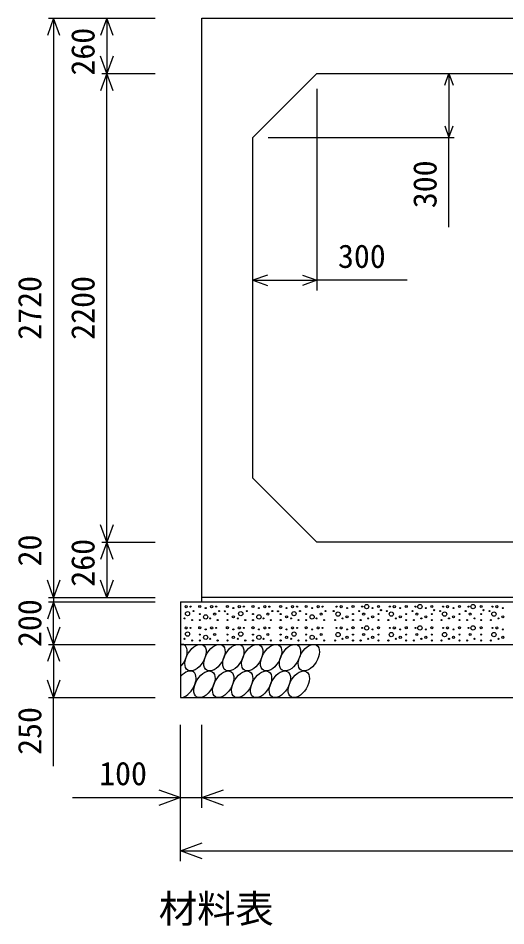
# Model space of a CAD drawing. Units: millimetres, scale not verified. Extents: x -100800 to 100800, y -35640 to 35640.
# Drawn here: x 48836 to 51127, y -13121 to -8860 of the extents above; entities that cross this region are included whole.
import ezdxf
from ezdxf.enums import TextEntityAlignment as Align

# ---------------------------------------------------------------- set-up
doc = ezdxf.new("R2010")
doc.units = ezdxf.units.MM
doc.header["$LTSCALE"] = 120
for name, color, linetype, lineweight in [('0-0_DIM', 7, 'Continuous', 25), ('0-2_HATCH', 6, 'Continuous', 25), ('0-5_OUTLINE', 3, 'Continuous', 25), ('0-7_TXT', 7, 'Continuous', 25)]:
    doc.layers.add(name, color=color, linetype=linetype, lineweight=lineweight)
doc.styles.add('ＭＳ ゴシック', font='')
doc.styles.get('ＭＳ ゴシック').set_extended_font_data('MS Gothic')

msp = doc.modelspace()

# ---------------------------------------------------------------- linework, layer by layer
at = {"layer": '0-0_DIM'}
for p, q in [((48979, -8859.7), (49479.1, -8859.7)), ((49003, -8859.7), (49003, -11579.7)), ((49253, -8859.7), (49253, -9119.7)), ((49229, -9119.7), (49479.1, -9119.7)), ((49253, -11319.7), (49253, -9119.7)), ((50859.5, -9119.7), (50859.5, -9419.7)), ((50239.1, -9191.7), (50239.1, -10138.3)), ((50011.1, -9419.7), (50883.5, -9419.7)), ((50859.5, -9840.5), (50859.5, -9419.7)), ((49939.1, -10090.3), (50239.1, -10090.3)), ((50663.2, -10090.3), (50239.1, -10090.3)), ((49229, -11319.7), (49479.1, -11319.7)), ((49253, -11319.7), (49253, -11579.7)), ((48979, -11579.7), (49479.1, -11579.7)), ((49003, -11579.7), (49003, -11599.7)), ((48979, -11599.7), (49479.1, -11599.7)), ((49003, -11799.7), (49003, -11599.7)), ((48979, -11799.7), (49479.1, -11799.7)), ((49003, -11799.7), (49003, -12049.7)), ((48979, -12049.7), (49479.1, -12049.7)), ((49003, -12371.8), (49003, -12049.7)), ((49599.1, -12816.9), (49599.1, -12177.3)), ((49699.1, -12566.9), (49699.1, -12177.3)), ((49091.1, -12518.9), (49599.1, -12518.9)), ((49599.1, -12518.9), (49699.1, -12518.9)), ((49699.1, -12518.9), (53179.1, -12518.9)), ((49599.1, -12768.9), (53279.1, -12768.9))]:
    msp.add_line(p, q, dxfattribs=at)
for points in [[(49032.6, -8940.9), (49003, -8859.7), (48973.5, -8940.9)], [(49282.6, -8940.9), (49253, -8859.7), (49223.5, -8940.9)], [(49282.6, -9038.5), (49253, -9119.7), (49223.5, -9038.5)], [(49282.6, -9200.9), (49253, -9119.7), (49223.5, -9200.9)], [(50839.8, -9173.8), (50859.5, -9119.7), (50879.2, -9173.8)], [(50839.8, -9365.6), (50859.5, -9419.7), (50879.2, -9365.6)], [(50006.8, -10065.7), (49939.1, -10090.3), (50006.8, -10115)], [(50171.4, -10065.7), (50239.1, -10090.3), (50171.4, -10115)], [(49282.6, -11238.5), (49253, -11319.7), (49223.5, -11238.5)], [(49282.6, -11400.9), (49253, -11319.7), (49223.5, -11400.9)], [(49032.6, -11498.5), (49003, -11579.7), (48973.5, -11498.5)], [(49282.6, -11498.5), (49253, -11579.7), (49223.5, -11498.5)], [(49032.6, -11680.9), (49003, -11599.7), (48973.5, -11680.9)], [(49032.6, -11718.5), (49003, -11799.7), (48973.5, -11718.5)], [(49032.6, -11880.9), (49003, -11799.7), (48973.5, -11880.9)], [(49032.6, -11968.5), (49003, -12049.7), (48973.5, -11968.5)], [(49497.6, -12482), (49599.1, -12518.9), (49497.6, -12555.9)], [(49800.6, -12555.9), (49699.1, -12518.9), (49800.6, -12482)], [(49700.6, -12805.9), (49599.1, -12768.9), (49700.6, -12732)]]:
    msp.add_lwpolyline(points, dxfattribs=at)
at = {"layer": '0-2_HATCH'}
for centre, radius in [((49625.1, -11622.5), 5), ((49646.2, -11622.5), 2.5), ((49689.1, -11621.6), 5), ((49717.1, -11629.5), 2.5), ((49745.1, -11622.5), 5), ((49766.2, -11622.5), 2.5), ((49819.1, -11621.6), 5), ((49847.1, -11629.5), 2.5), ((49875.1, -11622.5), 5), ((49896.2, -11622.5), 2.5), ((49939.1, -11621.6), 5), ((49967.1, -11629.5), 2.5), ((49995.1, -11622.5), 5), ((50016.2, -11622.5), 2.5), ((50069.1, -11621.6), 5), ((50097.1, -11629.5), 2.5), ((50125.1, -11622.5), 5), ((50146.2, -11622.5), 2.5), ((50189.1, -11621.6), 5), ((50217.1, -11629.5), 2.5), ((50245.1, -11622.5), 5), ((50266.2, -11622.5), 2.5), ((50332, -11622.5), 2.5), ((50353.1, -11622.5), 5), ((50381.1, -11629.5), 2.5), ((50409.1, -11621.6), 5), ((50452, -11622.5), 2.5), ((50473.1, -11622.5), 10), ((50501.1, -11629.5), 2.5), ((50529.1, -11621.6), 5), ((50582, -11622.5), 2.5), ((50603.1, -11622.5), 5), ((50631.1, -11629.5), 2.5), ((50659.1, -11621.6), 5), ((50702, -11622.5), 2.5), ((50723.1, -11622.5), 10), ((50751.1, -11629.5), 2.5), ((50779.1, -11621.6), 5), ((50832, -11622.5), 2.5), ((50853.1, -11622.5), 5), ((50881.1, -11629.5), 2.5), ((50909.1, -11621.6), 5), ((50952, -11622.5), 2.5), ((50973.1, -11622.5), 10), ((51011, -11621.6), 5), ((51063.9, -11622.5), 2.5), ((51084.9, -11622.5), 5), ((51112.9, -11629.5), 2.5), ((49618.1, -11677.7), 2.5), ((49631.7, -11655.5), 10), ((49660.2, -11643.5), 2.5), ((49689.1, -11657.5), 2.5), ((49717.1, -11670.7), 10), ((49738.1, -11677.7), 2.5), ((49759.2, -11657.5), 5), ((49780.2, -11643.5), 2.5), ((49806.7, -11644.4), 2.5), ((49819.1, -11657.5), 2.5), ((49847.1, -11670.7), 5), ((49868.1, -11677.7), 2.5), ((49881.7, -11655.5), 10), ((49910.2, -11643.5), 2.5), ((49939.1, -11657.5), 2.5), ((49967.1, -11670.7), 10), ((49988.1, -11677.7), 2.5), ((50009.2, -11657.5), 5), ((50030.2, -11643.5), 2.5), ((50056.7, -11644.4), 2.5), ((50069.1, -11657.5), 2.5), ((50097.1, -11670.7), 5), ((50118.1, -11677.7), 2.5), ((50131.7, -11655.5), 10), ((50160.2, -11643.5), 2.5), ((50189.1, -11657.5), 2.5), ((50217.1, -11670.7), 10), ((50238.1, -11677.7), 2.5), ((50259.2, -11657.5), 5), ((50280.2, -11643.5), 2.5), ((50318, -11643.5), 2.5), ((50339, -11657.5), 10), ((50360.1, -11677.7), 2.5), ((50381.1, -11670.7), 5), ((50409.1, -11657.5), 2.5), ((50438, -11643.5), 2.5), ((50459, -11657.5), 5), ((50480.1, -11677.7), 2.5), ((50501.1, -11670.7), 5), ((50529.1, -11657.5), 2.5), ((50540.5, -11639.2), 2.5), ((50568, -11643.5), 2.5), ((50589, -11657.5), 10), ((50610.1, -11677.7), 2.5), ((50631.1, -11670.7), 5), ((50659.1, -11657.5), 2.5), ((50688, -11643.5), 2.5), ((50709, -11657.5), 5), ((50730.1, -11677.7), 2.5), ((50751.1, -11670.7), 5), ((50779.1, -11657.5), 2.5), ((50790.5, -11639.2), 2.5), ((50818, -11643.5), 2.5), ((50839, -11657.5), 10), ((50860.1, -11677.7), 2.5), ((50881.1, -11670.7), 5), ((50909.1, -11657.5), 2.5), ((50938, -11643.5), 2.5), ((50959, -11657.5), 5), ((50980.1, -11677.7), 2.5), ((51011, -11657.5), 2.5), ((51022.3, -11639.2), 2.5), ((51049.8, -11643.5), 2.5), ((51070.9, -11657.5), 10), ((51091.9, -11677.7), 2.5), ((51112.9, -11670.7), 5), ((49625.1, -11722.5), 5), ((49653.2, -11685.6), 2.5), ((49689.1, -11721.6), 5), ((49689.1, -11685.6), 2.5), ((49745.1, -11722.5), 5), ((49773.2, -11685.6), 2.5), ((49819.1, -11721.6), 5), ((49819.1, -11685.6), 2.5), ((49875.1, -11722.5), 5), ((49903.2, -11685.6), 2.5), ((49939.1, -11721.6), 5), ((49939.1, -11685.6), 2.5), ((49995.1, -11722.5), 5), ((50023.2, -11685.6), 2.5), ((50069.1, -11721.6), 5), ((50069.1, -11685.6), 2.5), ((50125.1, -11722.5), 5), ((50153.2, -11685.6), 2.5), ((50189.1, -11721.6), 5), ((50189.1, -11685.6), 2.5), ((50245.1, -11722.5), 5), ((50273.2, -11685.6), 2.5), ((50325, -11685.6), 2.5), ((50353.1, -11722.5), 5), ((50409.1, -11721.6), 5), ((50409.1, -11685.6), 2.5), ((50445, -11685.6), 2.5), ((50473.1, -11722.5), 10), ((50529.1, -11721.6), 5), ((50529.1, -11685.6), 2.5), ((50575, -11685.6), 2.5), ((50603.1, -11722.5), 5), ((50659.1, -11721.6), 5), ((50659.1, -11685.6), 2.5), ((50695, -11685.6), 2.5), ((50723.1, -11722.5), 10), ((50779.1, -11721.6), 5), ((50779.1, -11685.6), 2.5), ((50825, -11685.6), 2.5), ((50853.1, -11722.5), 5), ((50909.1, -11721.6), 5), ((50909.1, -11685.6), 2.5), ((50945, -11685.6), 2.5), ((50973.1, -11722.5), 10), ((51011, -11721.6), 5), ((51011, -11685.6), 2.5), ((51056.8, -11685.6), 2.5), ((51084.9, -11722.5), 5), ((49631.7, -11751.6), 10), ((49646.2, -11722.5), 2.5), ((49689.1, -11753.6), 2.5), ((49717.1, -11766.8), 10), ((49717.1, -11729.5), 2.5), ((49759.2, -11753.6), 5), ((49766.2, -11722.5), 2.5), ((49819.1, -11753.6), 2.5), ((49847.1, -11729.5), 2.5), ((49881.7, -11751.6), 10), ((49896.2, -11722.5), 2.5), ((49939.1, -11753.6), 2.5), ((49967.1, -11766.8), 10), ((49967.1, -11729.5), 2.5), ((50009.2, -11753.6), 5), ((50016.2, -11722.5), 2.5), ((50069.1, -11753.6), 2.5), ((50097.1, -11729.5), 2.5), ((50131.7, -11751.6), 10), ((50146.2, -11722.5), 2.5), ((50189.1, -11753.6), 2.5), ((50217.1, -11766.8), 10), ((50217.1, -11729.5), 2.5), ((50259.2, -11753.6), 5), ((50266.2, -11722.5), 2.5), ((50339, -11753.6), 10), ((50332, -11722.5), 2.5), ((50381.1, -11729.5), 2.5), ((50409.1, -11753.6), 2.5), ((50452, -11722.5), 2.5), ((50459, -11753.6), 5), ((50501.1, -11729.5), 2.5), ((50529.1, -11753.6), 2.5), ((50589, -11753.6), 10), ((50582, -11722.5), 2.5), ((50631.1, -11729.5), 2.5), ((50659.1, -11753.6), 2.5), ((50702, -11722.5), 2.5), ((50709, -11753.6), 5), ((50751.1, -11729.5), 2.5), ((50779.1, -11753.6), 2.5), ((50839, -11753.6), 10), ((50832, -11722.5), 2.5), ((50881.1, -11729.5), 2.5), ((50909.1, -11753.6), 2.5), ((50952, -11722.5), 2.5), ((50959, -11753.6), 5), ((51011, -11753.6), 2.5), ((51070.9, -11753.6), 10), ((51063.9, -11722.5), 2.5), ((51112.9, -11729.5), 2.5), ((49618.1, -11773.8), 2.5), ((49653.2, -11781.6), 2.5), ((49689.1, -11781.6), 2.5), ((49738.1, -11773.8), 2.5), ((49773.2, -11781.6), 2.5), ((49819.1, -11781.6), 2.5), ((49847.1, -11766.8), 5), ((49868.1, -11773.8), 2.5), ((49903.2, -11781.6), 2.5), ((49939.1, -11781.6), 2.5), ((49988.1, -11773.8), 2.5), ((50023.2, -11781.6), 2.5), ((50069.1, -11781.6), 2.5), ((50097.1, -11766.8), 5), ((50118.1, -11773.8), 2.5), ((50153.2, -11781.6), 2.5), ((50189.1, -11781.6), 2.5), ((50238.1, -11773.8), 2.5), ((50273.2, -11781.6), 2.5), ((50325, -11781.6), 2.5), ((50360.1, -11773.8), 2.5), ((50381.1, -11766.8), 5), ((50409.1, -11781.6), 2.5), ((50445, -11781.6), 2.5), ((50480.1, -11773.8), 2.5), ((50501.1, -11766.8), 5), ((50529.1, -11781.6), 2.5), ((50575, -11781.6), 2.5), ((50610.1, -11773.8), 2.5), ((50631.1, -11766.8), 5), ((50659.1, -11781.6), 2.5), ((50695, -11781.6), 2.5), ((50730.1, -11773.8), 2.5), ((50751.1, -11766.8), 5), ((50779.1, -11781.6), 2.5), ((50825, -11781.6), 2.5), ((50860.1, -11773.8), 2.5), ((50881.1, -11766.8), 5), ((50909.1, -11781.6), 2.5), ((50945, -11781.6), 2.5), ((50980.1, -11773.8), 2.5), ((51011, -11781.6), 2.5), ((51056.8, -11781.6), 2.5), ((51091.9, -11773.8), 2.5), ((51112.9, -11766.8), 5)]:
    msp.add_circle(centre, radius, dxfattribs=at)
for centre, start_param, end_param in [((49580.8, -11862.2), 4.335544, 6.724593), ((49622.3, -11987.2), 3.496422, 7.58605)]:
    msp.add_ellipse(centre, major_axis=(36.4, 58.9), ratio=0.5792, start_param=start_param, end_param=end_param, dxfattribs=at)
for centre in [(49669.5, -11862.2), (49758.2, -11862.2), (49846.9, -11862.2), (49935.6, -11862.2), (50024.3, -11862.2), (50113, -11862.2), (50201.6, -11862.2), (49711, -11987.2), (49799.7, -11987.2), (49888.4, -11987.2), (49977.1, -11987.2), (50065.8, -11987.2), (50154.5, -11987.2)]:
    msp.add_ellipse(centre, major_axis=(36.4, 58.9), ratio=0.5792, dxfattribs=at)
at = {"layer": '0-5_OUTLINE'}
for p, q in [((49699.1, -11599.7), (49699.1, -8859.7)), ((50239.1, -9119.7), (49939.1, -9419.7)), ((50239.1, -9119.7), (52639.1, -9119.7)), ((49939.1, -11019.7), (49939.1, -9419.7)), ((49939.1, -11019.7), (50239.1, -11319.7)), ((52639.1, -11319.7), (50239.1, -11319.7)), ((53179.1, -11579.7), (49699.1, -11579.7)), ((49599.1, -11599.7), (49599.1, -12049.7)), ((49599.1, -11599.7), (53279.1, -11599.7)), ((49599.1, -11799.7), (53279.1, -11799.7)), ((49599.1, -12049.7), (53279.1, -12049.7))]:
    msp.add_line(p, q, dxfattribs=at)
msp.add_lwpolyline([(49699.1, -8859.7), (53179.1, -8859.7), (53179.1, -11599.7)], dxfattribs=at)

# ---------------------------------------------------------------- texts
at = {"layer": '0-0_DIM', "style": 'ＭＳ ゴシック'}
for s, p in [('260', (49228, -9129.4)), ('300', (50834.5, -9752)), ('2720', (48978, -10369.7)), ('2200', (49228, -10369.7)), ('20', (48978, -11433.8)), ('260', (49228, -11528.9)), ('200', (48978, -11812.2)), ('250', (48978, -12318.5))]:
    msp.add_text(s, height=110, rotation=90, dxfattribs=at).set_placement(p, align=Align.BOTTOM_LEFT)
for s, p in [('300', (50338.3, -10065.3)), ('100', (49216.7, -12493.9))]:
    msp.add_text(s, height=110, dxfattribs=at).set_placement(p, align=Align.BOTTOM_LEFT)
at = {"layer": '0-7_TXT', "style": 'ＭＳ ゴシック'}
msp.add_text('材料表', height=132, dxfattribs=at).set_placement((49496.6, -13146.4), align=Align.BOTTOM_LEFT)

doc.saveas('drawing.dxf')
